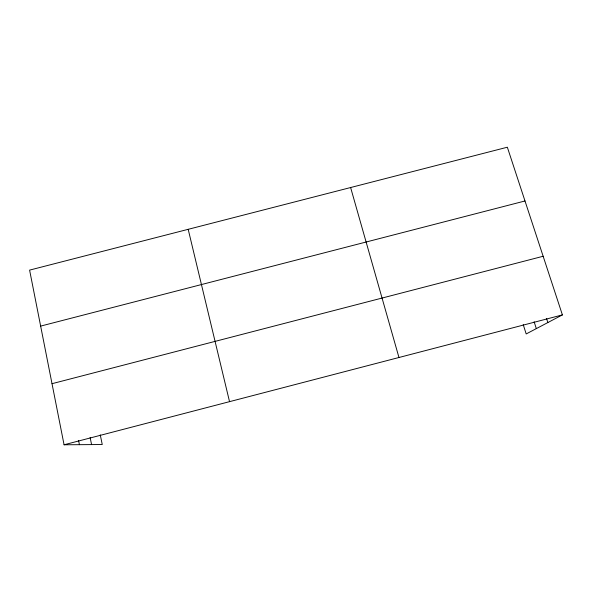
<?xml version="1.0" encoding="UTF-8"?>
<svg xmlns="http://www.w3.org/2000/svg" width="592" height="592" viewBox="0 0 592 592"><rect width="100%" height="100%" fill="white"/><g stroke="black" fill="none" stroke-linecap="round" stroke-linejoin="round"><path stroke-width="0.89" d="M100.263 434.876L102.253 444.518L64.069 444.784L29.6 270.115L507.344 147.216L562.4 314.9L526.192 333.947L523.232 324.638M64.069 444.784L562.4 314.9M40.648 326.103L524.993 200.977M52.015 383.69L543.145 256.262M546.564 318.555L547.859 322.551M534.132 321.774L536.322 328.619M350.619 187.531L398.964 357.501M188.189 229.319L229.533 401.657M90.132 437.495L91.575 444.592M78.581 440.522L79.417 444.681"/></g></svg>
